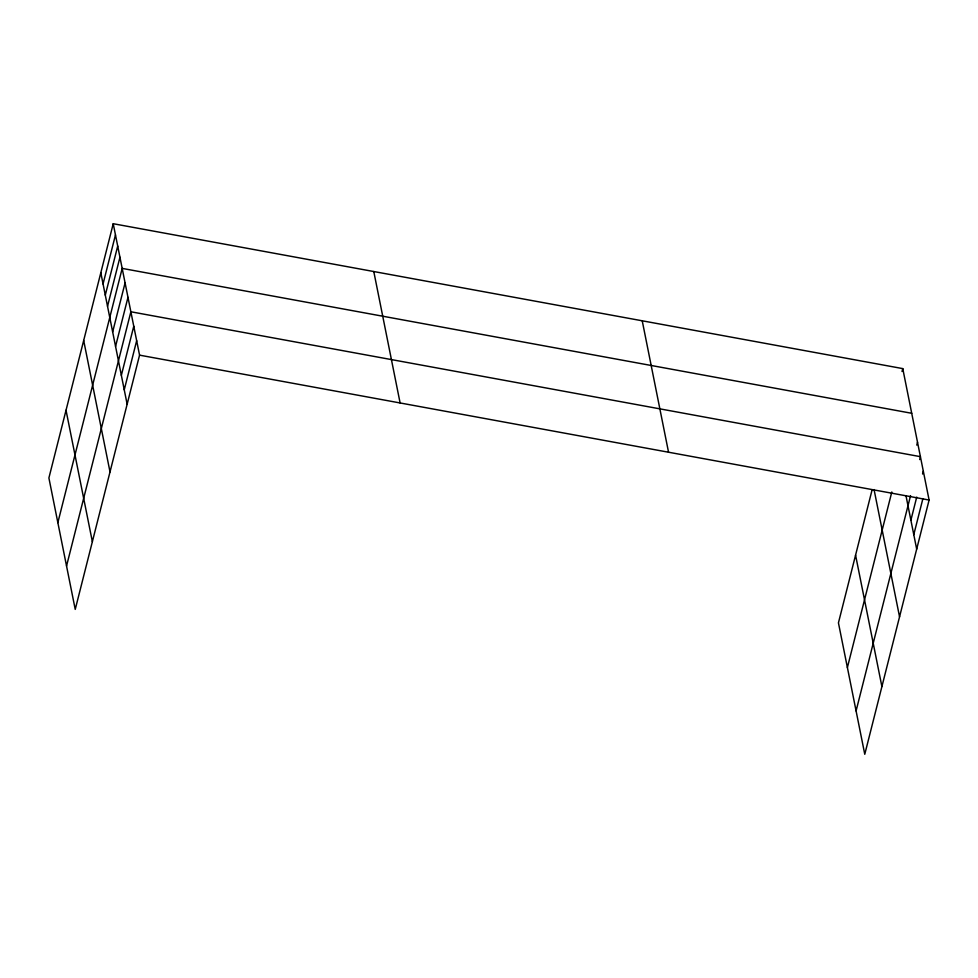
<?xml version="1.0" encoding="UTF-8"?>
<svg xmlns="http://www.w3.org/2000/svg" width="978" height="978" viewBox="0 0 978 978"><rect width="100%" height="100%" fill="white"/><g stroke="black" fill="none" stroke-linecap="round" stroke-linejoin="round"><path stroke-width="1.47" d="M113.228 223.717L48.9 477.961L75.233 609.392L139.561 355.148L113.228 223.717L902.767 368.608L929.1 500.039L864.772 754.282L838.439 622.852L872.119 489.746M103.057 283.962L115.477 234.891M105.294 295.136L117.715 246.053M107.531 306.297L119.952 257.226M57.849 522.643L122.189 268.4L911.728 413.291M112.666 331.933L125.086 282.862M115.563 346.395L127.984 297.324M66.541 566.017L130.869 311.774L920.408 456.665L919.687 459.55M121.358 375.307L133.766 326.236M124.255 389.77L136.663 340.699M902.034 371.493L902.767 368.608M847.388 667.534L891.814 491.983M916.789 445.1L917.511 442.215M856.08 710.908L910.555 495.638M910.885 520.198L916.728 497.105M922.572 474.012L923.305 471.127M913.782 534.66L922.914 498.572M139.561 355.148L929.1 500.039M905.97 495.626L916.679 549.11M874.063 489.575L899.552 616.825M855.567 555.137L881.899 686.58M642.228 320.796L668.549 452.227M373.779 271.529L400.112 402.96M100.82 272.789L127.14 404.22M83.68 340.491L110.013 471.934M66.027 410.247L92.36 541.69"/></g></svg>
